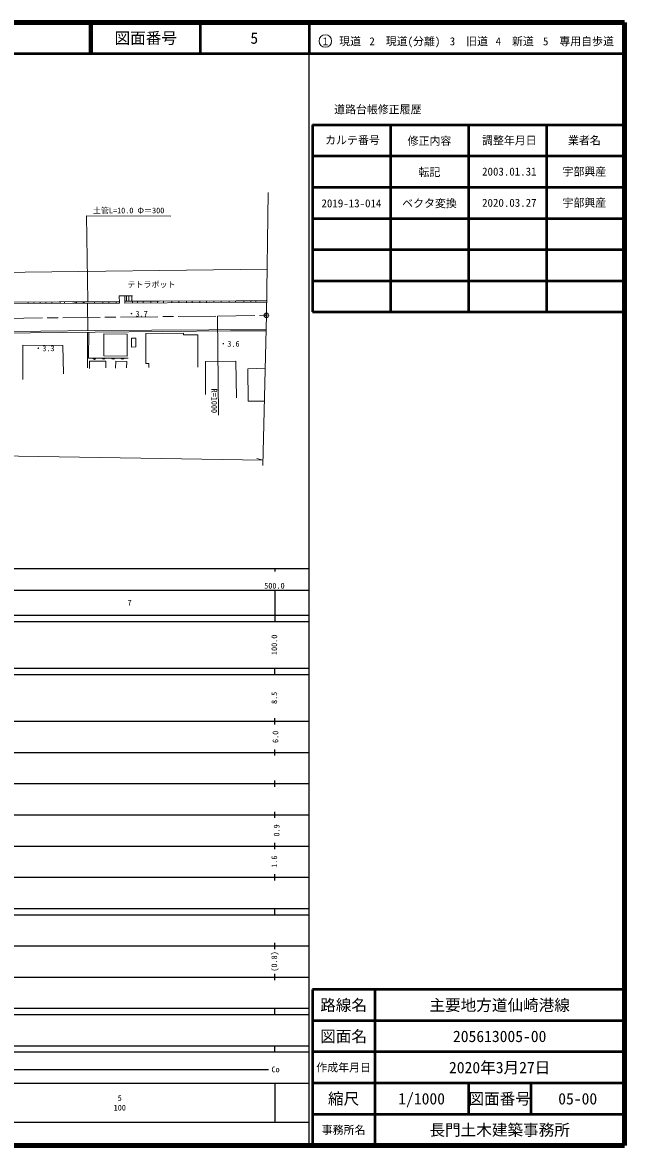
# Model space of a CAD drawing. Units: millimetres, scale not verified. Extents: x 40000 to 680000, y 20000 to 380000.
# Drawn here: x 487116 to 680000, y 20000 to 380000 of the extents above; entities that cross this region are included whole.
import ezdxf
from ezdxf.enums import TextEntityAlignment as Align

# ---------------------------------------------------------------- set-up
doc = ezdxf.new("R2010")
doc.units = ezdxf.units.MM
doc.header["$LTSCALE"] = 1000
doc.header["$PDMODE"] = 32
doc.header["$PDSIZE"] = 500
doc.linetypes.add('CHAIN', pattern=[18.5, 12, -1.5, 3.5, -1.5])
for name, color, linetype, lineweight in [('M-BGD', 7, 'Continuous', 13), ('M-BMK', 2, 'CHAIN', 13), ('M-TTL', 2, 'Continuous', 140), ('M-TTL-BAND', 7, 'Continuous', 25), ('M-TTL-FRAM', 2, 'Continuous', 50), ('M-TTL-LINE', 7, 'Continuous', 50), ('M-TTL-TXT', 7, 'Continuous', 13), ('M-WORK', 1, 'Continuous', 13)]:
    doc.layers.add(name, color=color, linetype=linetype, lineweight=lineweight)
doc.styles.add('ＭＳ ゴシック', font='')
doc.styles.get('ＭＳ ゴシック').set_extended_font_data('MS Gothic')

msp = doc.modelspace()

# ---------------------------------------------------------------- linework, layer by layer
at = {"layer": 'M-BGD'}
msp.add_circle((565265, 286135), 730, dxfattribs=at)
msp.add_point((565265, 286135), dxfattribs=at)
at = {"layer": 'M-BMK'}
msp.add_lwpolyline([(65086, 291803), (76029, 291624), (94212, 291614), (121296, 290581), (187907, 288465), (248132, 286152), (284149, 284787), (299966, 284510), (347082, 284520), (390438, 284494), (463036, 284920), (549584, 285905), (565265, 286135)], dxfattribs=at)
at = {"layer": 'M-TTL'}
for p, q in [((680000, 380000), (40000, 380000)), ((680000, 20000), (680000, 380000)), ((40000, 20000), (680000, 20000))]:
    msp.add_line(p, q, dxfattribs=at)
at = {"layer": 'M-TTL-BAND'}
for p, q in [((579000, 20000), (579000, 370000)), ((40000, 205000), (579000, 205000)), ((568000, 205000), (568000, 204000)), ((68000, 198000), (579000, 198000)), ((568000, 198000), (568000, 188000)), ((40000, 190000), (579000, 190000)), ((40000, 188000), (579000, 188000)), ((40000, 173000), (579000, 173000)), ((568000, 171000), (568000, 173000)), ((40000, 171000), (579000, 171000)), ((40000, 156000), (579000, 156000)), ((568000, 155000), (568000, 157000)), ((46000, 146000), (579000, 146000)), ((568000, 145000), (568000, 147000)), ((568000, 135000), (568000, 137000)), ((52000, 136000), (579000, 136000)), ((46000, 126000), (579000, 126000)), ((568000, 125000), (568000, 127000)), ((52000, 116000), (579000, 116000)), ((568000, 115000), (568000, 117000)), ((46000, 106000), (579000, 106000)), ((568000, 105000), (568000, 107000)), ((40000, 96000), (579000, 96000)), ((40000, 94000), (579000, 94000)), ((568000, 94000), (568000, 96000)), ((49000, 84000), (579000, 84000)), ((568000, 83000), (568000, 85000)), ((40000, 74000), (579000, 74000)), ((568000, 73000), (568000, 75000)), ((40000, 64000), (579000, 64000)), ((40000, 62000), (579000, 62000)), ((568000, 62000), (568000, 64000)), ((40000, 52000), (579000, 52000)), ((568000, 50000), (568000, 52000)), ((40000, 50000), (579000, 50000)), ((70805, 44406), (565903, 44406)), ((40000, 40000), (579000, 40000)), ((568000, 40000), (568000, 27500)), ((68000, 27500), (579000, 27500))]:
    msp.add_line(p, q, dxfattribs=at)
at = {"layer": 'M-TTL-FRAM'}
for p, q in [((580000, 347197), (580000, 287197)), ((580000, 347197), (680000, 347197)), ((580000, 287197), (680000, 287197)), ((680000, 70000), (580000, 70000)), ((580000, 70000), (580000, 20000))]:
    msp.add_line(p, q, dxfattribs=at)
at = {"layer": 'M-TTL-LINE'}
for p, q in [((508747, 380000), (508747, 370000)), ((509247, 380000), (509247, 370000)), ((543997, 380000), (543997, 370000)), ((579000, 380000), (579000, 370000)), ((40000, 370000), (680000, 370000)), ((605000, 347197), (605000, 287197)), ((630000, 347197), (630000, 287197)), ((655000, 347197), (655000, 287197)), ((580000, 337197), (680000, 337197)), ((580000, 327197), (680000, 327197)), ((580000, 317197), (680000, 317197)), ((580000, 307197), (680000, 307197)), ((580000, 297197), (680000, 297197)), ((600000, 70000), (600000, 20000)), ((680000, 60000), (580000, 60000)), ((680000, 50000), (580000, 50000)), ((680000, 40000), (580000, 40000)), ((630000, 40000), (630000, 30000)), ((650000, 40000), (650000, 30000)), ((680000, 30000), (580000, 30000))]:
    msp.add_line(p, q, dxfattribs=at)
at = {"layer": 'M-TTL-TXT'}
msp.add_circle((584147, 374034), 2000, dxfattribs=at)
at = {"layer": 'M-WORK'}
for p, q in [((459507, 299646), (565474, 300893)), ((520472, 292324), (520474, 290683)), ((521190, 292325), (521193, 290684)), ((522103, 292327), (522106, 290685)), ((488906, 290356), (488909, 289918)), ((490807, 290367), (490810, 289935)), ((492736, 290379), (492739, 289952)), ((494587, 290390), (494590, 289968)), ((496571, 290402), (496573, 289986)), ((499177, 290417), (499179, 290009)), ((500577, 290426), (500580, 290021)), ((503969, 290446), (503971, 290042)), ((504451, 290449), (504454, 290040)), ((506576, 290462), (506578, 290034)), ((506895, 290464), (506897, 290033)), ((508034, 281245), (507980, 290030)), ((510204, 290484), (510207, 290023)), ((512830, 290499), (512833, 290015)), ((514777, 290511), (514780, 290009)), ((517181, 290526), (517184, 290002)), ((522417, 290685), (522418, 290042)), ((523945, 290687), (523946, 290055)), ((525813, 290689), (525814, 290072)), ((528239, 290692), (528239, 290093)), ((530399, 290695), (530400, 290112)), ((532318, 290701), (532320, 290128)), ((534976, 290711), (534978, 290152)), ((537201, 290719), (537203, 290171)), ((539659, 290728), (539661, 290192)), ((541433, 290735), (541435, 290208)), ((543895, 290744), (543897, 290229)), ((546107, 290752), (546109, 290249)), ((548451, 290761), (548453, 290261)), ((550762, 290769), (550764, 290268)), ((553327, 290779), (553329, 290276)), ((555324, 290786), (555326, 290282)), ((555528, 290787), (565331, 290812)), ((558068, 290793), (558070, 290290)), ((560294, 290799), (560295, 290297)), ((561917, 290803), (561918, 290302)), ((549934, 254142), (549584, 285905)), ((507941, 269328), (507919, 280738)), ((508400, 280744), (508312, 272411)), ((522011, 278838), (523467, 278830)), ((508312, 272411), (521013, 272437)), ((564155, 239696), (78373, 247512)), ((564155, 239696), (562232, 240245))]:
    msp.add_line(p, q, dxfattribs=at)
for points in [[(565822, 325496), (565265, 286135), (564115, 238037)], [(508016, 290653), (507660, 317963), (534699, 317879)], [(518158, 289999), (518142, 292320), (522369, 292327)], [(519890, 292323), (519890, 290020), (547107, 290257), (565324, 290312)], [(431942, 289224), (473650, 289782), (503165, 290044), (518158, 289999)], [(438356, 289699), (479420, 290299), (518154, 290531)], [(519890, 290682), (530876, 290696), (555528, 290787)], [(458494, 280648), (510155, 281270), (565156, 281588)], [(458494, 280189), (510415, 280766), (553725, 281168), (565146, 281167)], [(522011, 278838), (522033, 275966), (523456, 275977), (523467, 278830)], [(543334, 269461), (543337, 279909), (538698, 279883), (538717, 280372), (526599, 280319), (526671, 270725), (527582, 270706), (527552, 269451)], [(487180, 265567), (487178, 276514), (500026, 276495), (500258, 267357)], [(513852, 269262), (513817, 271458), (508539, 271479), (508554, 269128)], [(516969, 269138), (516995, 271463), (520508, 271300), (520494, 269337)], [(555666, 259664), (555429, 271436), (545770, 271271), (545776, 260749)], [(564860, 269194), (559355, 268973), (559426, 258585), (564606, 258569)]]:
    msp.add_lwpolyline(points, dxfattribs=at)
msp.add_lwpolyline([(513227, 280157), (513134, 273120), (520604, 273049), (520615, 280033)], close=True, dxfattribs=at)
for centre, radius, start, end in [((510162, 272528), 512, 192.79609, 347.43532), ((510162, 272528), 410, 196.04138, 344.19002), ((510162, 272528), 308, 201.57583, 338.65557), ((510162, 272528), 205, 213.39909, 326.83231), ((513162, 272534), 512, 192.79609, 347.43532), ((513162, 272534), 410, 196.04138, 344.19002), ((513162, 272534), 308, 201.57583, 338.65557), ((513162, 272534), 205, 213.39909, 326.83231), ((516162, 272540), 512, 192.79609, 347.43532), ((516162, 272540), 410, 196.04138, 344.19002), ((516162, 272540), 308, 201.57583, 338.65557), ((516162, 272540), 205, 213.39909, 326.83231), ((519162, 272546), 512, 192.79609, 347.43532), ((519162, 272546), 410, 196.04138, 344.19002), ((519162, 272546), 308, 201.57583, 338.65557), ((519162, 272546), 205, 213.39909, 326.83231)]:
    msp.add_arc(centre, radius, start, end, dxfattribs=at)

# ---------------------------------------------------------------- texts
at = {"layer": 'M-TTL-BAND', "style": 'ＭＳ ゴシック'}
for s, p in [('500.0', (567844, 199445)), ('7', (521433, 194000)), ('Co', (568201, 44406)), ('5', (518288, 35238)), ('100', (518288, 32131))]:
    msp.add_text(s, height=1833, dxfattribs=at).set_placement(p, align=Align.MIDDLE_CENTER)
for s, p in [('100.0', (567783, 180500)), ('8.5', (567783, 163500)), ('6.0', (568158, 151000)), ('0.9', (568533, 121000)), ('1.6', (567783, 111000)), ('(0.8)', (567783, 79000))]:
    msp.add_text(s, height=1833, rotation=90, dxfattribs=at).set_placement(p, align=Align.MIDDLE_CENTER)
at = {"layer": 'M-TTL-TXT', "style": 'ＭＳ ゴシック'}
for s, height, p in [('図面番号', 3666, (526622, 375000)), ('5', 3666, (561372, 375000)), ('1\u3000現道', 2566, (589448, 373958)), ('2\u3000現道(分離)', 2566, (609619, 373958)), ('3\u3000旧道', 2566, (630121, 373958)), ('4\u3000新道', 2566, (644824, 373958)), ('5\u3000専用自歩道', 2566, (665228, 373958)), ('道路台帳修正履歴', 2566, (600968, 352113)), ('カルテ番号', 2566, (592839, 342277)), ('修正内容', 2566, (617509, 342023)), ('調整年月日', 2566, (643089, 342197)), ('業者名', 2566, (667134, 342197)), ('転記', 2566, (617509, 332023)), ('2003.01.31', 2566, (643089, 332197)), ('宇部興産', 2566, (667134, 332197)), ('2019-13-014', 2566, (592509, 322023)), ('ベクタ変換', 2566, (617509, 322023)), ('2020.03.27', 2566, (643089, 322197)), ('宇部興産', 2566, (667134, 322197)), ('路線名', 3666, (590000, 65000)), ('主要地方道仙崎港線', 3666, (640000, 65000)), ('図面名', 3666, (590000, 55000)), ('205613005-00', 3666, (640000, 55000)), ('2020年3月27日', 3666, (640000, 45000)), ('作成年月日', 2566, (590000, 45000)), ('縮尺', 3666, (590000, 35000)), ('1/1000', 3666, (615000, 35000)), ('図面番号', 3666, (640000, 35000)), ('05-00', 3666, (665000, 35000)), ('事務所名', 2566, (590000, 25000)), ('長門土木建築事務所', 3666, (640000, 25000))]:
    msp.add_text(s, height=height, dxfattribs=at).set_placement(p, align=Align.MIDDLE_CENTER)
at = {"layer": 'M-WORK', "style": 'ＭＳ ゴシック'}
for s, p in [('土管L=10.0 Φ＝300', (509670, 318264)), ('テトラポット', (520748, 294514)), ('・3.7', (520762, 285142)), ('・3.6', (550191, 275514)), ('・3.3', (490900, 274072))]:
    msp.add_text(s, height=1833, dxfattribs=at).set_placement(p, align=Align.BOTTOM_LEFT)
msp.add_text('R=1000', height=1833, rotation=269.957, dxfattribs=at).set_placement((547115, 262645), align=Align.BOTTOM_LEFT)

doc.saveas('drawing.dxf')
